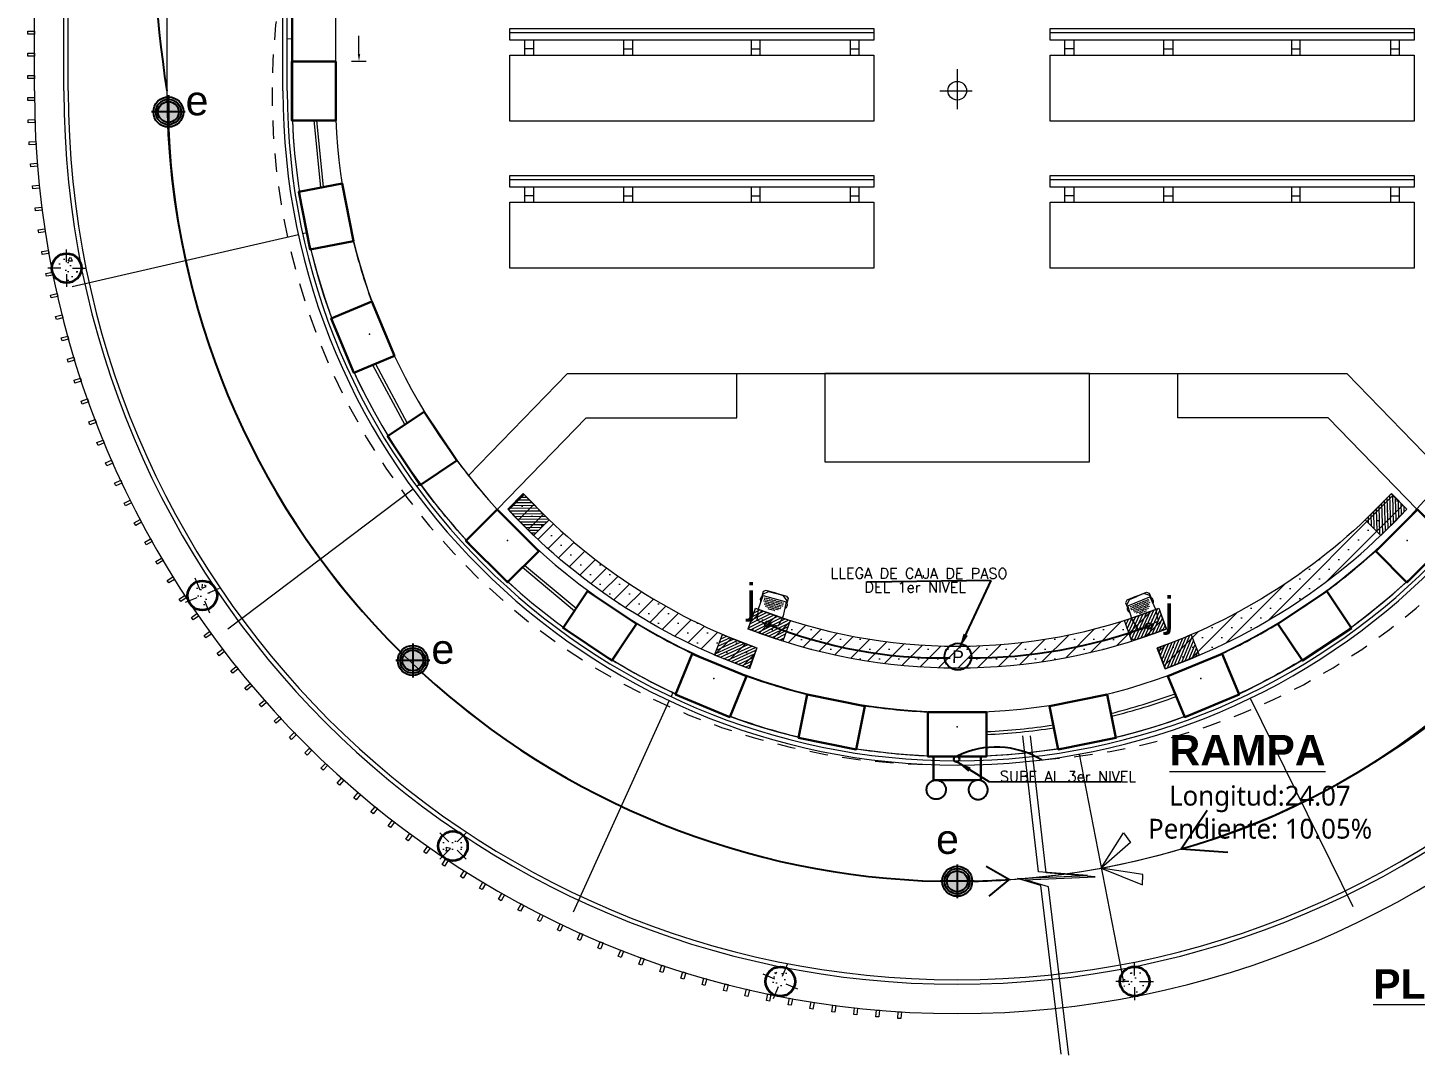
# Model space of a CAD drawing. Header units: metres. Extents: x 44.2 to 92, y 190.7 to 278.8.
# Drawn here: x 64.72 to 74.16, y 260.84 to 267.83 of the extents above; entities that cross this region are included whole.
import ezdxf
from ezdxf.enums import TextEntityAlignment as Align

# ---------------------------------------------------------------- set-up
doc = ezdxf.new("R2010")
doc.units = ezdxf.units.M
doc.set_wipeout_variables(frame=1)
doc.linetypes.add('CONTINUA', pattern=[0])
doc.linetypes.add('HIDDEN2', pattern=[0.1875, 0.125, -0.0625])
doc.layers.add('ALUMBRADO', color=1, linetype='Continuous')
doc.layers.add('CELOSIA', color=40, linetype='Continuous')
for name, color, linetype, lineweight in [('Artefactos', 1, 'Continuous', 9), ('corriente debil', 30, 'Continuous', 15), ('Cotas varias El', 253, 'Continuous', 13), ('Emergencia', 20, 'Continuous', 25), ('letras sr', 7, 'Continuous', 5), ('Structural - Bearing_Pen_No__20', 1, 'Continuous', 0), ('TOMACORRIENTE', 5, 'HIDDEN2', 30)]:
    doc.layers.add(name, color=color, linetype=linetype, lineweight=lineweight)
doc.layers.add('Structural - Bearing_Pen_No__169', color=7, linetype='Continuous', lineweight=13, true_color=0x68b353)
doc.layers.add('Structural - Bearing_Pen_No__28', color=7, linetype='Continuous', lineweight=35, true_color=0xa80f02)
doc.styles.add('01COTAS', font='romans.shx')
doc.styles.add('GENERATED_STYLE_3', font='romand.shx')
doc.styles.add('Santa Rosa 1 50', font='trebuc.ttf')
doc.styles.get("Standard").update_dxf_attribs({"font": 'arial.ttf'})
doc.dimstyles.new('DIM-50-PLANTA', dxfattribs={"dimscale": 0.05, "dimtxt": 2, "dimasz": 2, "dimexe": 2, "dimexo": 2, "dimgap": 1, "dimtad": 1, "dimdec": 0, "dimlfac": 1000, "dimdsep": 46, "dimtxsty": '01COTAS', "dimcen": 25, "dimclrd": 9, "dimclre": 9, "dimclrt": 7, "dimadec": 0, "dimazin": 0, "dimtfac": 1, "dimtdec": 0, "dimtmove": 2, "dimatfit": 3, "dimfxl": 1, "dimtolj": 1, "dimtzin": 0, "dimarcsym": 0})

# ---------------------------------------------------------------- blocks, each defined once
blk = doc.blocks.new('*U143')
at = {"color": 3, "lineweight": 30}
blk.add_lwpolyline([(0.1500000000000057, -0.1999999999999886), (-0.1500000000000057, -0.1999999999999886), (-0.1500000000000057, 0.2000000000000455), (0.1499999999999773, 0.2000000000000455), (0.1500000000000057, -0.1999999999999886)], dxfattribs=at)
blk = doc.blocks.new('*U144')
at = {"layer": 'Cotas varias El', "color": 0, "linetype": 'ByBlock', "lineweight": -2, "transparency": 16777216}
blk.add_blockref('*U143', (69.13947180904604, 267.4517154598344), dxfattribs=at)
for p, rotation in [((77.89540240128194, 267.4511886136441), 179.9520000000052), ((69.22385476420622, 266.5978717642719), 11.24699999999995), ((77.81091669482267, 266.5973550789446), 168.704999999999), ((69.47314997956914, 265.7768836796016), 22.49399999999986), ((77.56152268321283, 265.7763970005103), 157.4579999999991), ((69.87778227219853, 265.0202845470784), 33.74099999999988), ((77.15679934405496, 265.0198465670861), 146.2109999999992), ((70.42221011548216, 264.3571345919167), 44.98799999999987), ((76.61229170096846, 264.3567621334022), 134.9639999999992), ((71.08552257381521, 263.8129047487497), 56.23499999999976), ((75.94891375458975, 263.8126121174767), 123.7169999999993), ((71.84224247097828, 263.4084983481933), 67.48199999999966), ((75.19214519646938, 263.4082967838399), 112.4699999999994), ((72.66330494330634, 263.1594482405685), 78.72899999999957), ((74.37105275929167, 263.1593454850223), 101.2229999999994), ((73.51717379238814, 263.0753201944653), 89.97599999999949)]:
    blk.add_blockref('*U143', p, dxfattribs=dict(at, rotation=rotation))
blk = doc.blocks.new('CC 20')
at = {"layer": 'Structural - Bearing_Pen_No__169', "linetype": 'Continuous', "lineweight": 13, "true_color": 0x68b353}
h = blk.add_hatch(dxfattribs=at)
h.set_pattern_fill('STRUCTURAL_CONCRETE', color=85, scale=0.5, style=0, pattern_type=2)
h.set_pattern_definition([(0, (2785.243095673833, 1847.384106738051), (0, 0.3117691577510656), [0.0300000011921, -0.1500000059605]), (0, (2785.333095677409, 1847.539991310553), (0, 0.3117691577510656), [0.0300000011921, -0.1500000059605]), (60.00000000000014, (2785.243095673833, 1847.384106738051), (-0.2700000107289013, 0.1558845788755322), [0.0300000011921, -0.1500000059605]), (60.00000000000014, (2785.423095680985, 1847.384106738051), (-0.2700000107289013, 0.1558845788755322), [0.0300000011921, -0.1500000059605]), (120.0000000000003, (2785.273095675025, 1847.384106738051), (0.2700000107289002, 0.1558845788755341), [0.03000000119209997, -0.1500000059604998]), (120.0000000000003, (2785.453095682177, 1847.384106738051), (0.2700000107289002, 0.1558845788755341), [0.03000000119209997, -0.1500000059604998]), (0, (2785.243095673833, 1847.414106739243), (0, 0.0600000023842), [0, -0.0600000023842, 0, -0.0900000035763]), (44.99999999999999, (2785.273095675025, 1847.414106739243), (-0.04242640855707682, 0.04242640855707686), [0, -0.04500000178815, 0, -0.07500000298025])])
h.paths.add_polyline_path([(2788.202981145824, 1849.662965080386), (2788.302981145824, 1849.762965080386), (2788.202981063535, 1849.862965080385), (2788.10385682874, 1849.776169994727)])
at = {"layer": 'Structural - Bearing_Pen_No__20', "color": 1, "linetype": 'Continuous', "lineweight": 0}
for p, q in [((2788.202981063535, 1849.802965025247), (2788.202981063535, 1849.890465025246)), ((2788.162981200963, 1849.762964998097), (2788.075481200963, 1849.762964998097)), ((2788.202981063535, 1849.722965025246), (2788.202981063535, 1849.635465025247)), ((2788.242981200963, 1849.762964998097), (2788.330481200963, 1849.762964998097))]:
    blk.add_line(p, q, dxfattribs=at)
at = {"layer": 'Structural - Bearing_Pen_No__28', "color": 14, "linetype": 'Continuous', "lineweight": 35, "true_color": 0xa80f02}
blk.add_circle((2788.202981145824, 1849.762965080386), 0.1, dxfattribs=at)
blk = doc.blocks.new('*U145')
blk.add_blockref('CC 20', (-2788.202981200963, -1849.762965025247))
blk = doc.blocks.new('*U146')
at = {"layer": 'Cotas varias El', "color": 0, "linetype": 'ByBlock', "lineweight": -2, "transparency": 16777216}
blk.add_blockref('*U145', (67.45851528284284, 266.2461616002437), dxfattribs=at)
for p, rotation in [((68.38166971346018, 264.0193994227056), 22.5), ((70.08669819041573, 262.3154153292195), 45), ((72.31402558421462, 261.3936254513645), 67.49999999999996), ((74.72456148992408, 261.3943639419979), 89.99999999999991)]:
    blk.add_blockref('*U145', p, dxfattribs=dict(at, rotation=rotation))
blk = doc.blocks.new('*U161')
at = {"layer": 'CELOSIA', "linetype": 'Continuous', "lineweight": 5}
blk.add_lwpolyline([(0.02311068210171641, -0.009533958925487696), (-0.0224195818576689, -0.01106175163914713), (-0.02311068210171641, 0.009533958925487696), (0.0224195818576689, 0.01106175163914713)], close=True, dxfattribs=at)
blk = doc.blocks.new('*U162')
at = {"layer": 'Cotas varias El', "color": 0, "linetype": 'ByBlock', "lineweight": -2, "transparency": 16777216}
blk.add_blockref('*U161', (47.84981600904775, 267.1965604390824), dxfattribs=at)
for p, rotation in [((47.85651983784212, 267.0467421300379), 1.363763456892946), ((47.86678743076043, 266.8971258087988), 2.727526913785723), ((47.88061297104501, 266.747796235434), 4.091290370678813), ((47.8979886263034, 266.5988380075653), 5.455053827572192), ((47.91890455294549, 266.4503355124409), 6.818817284465766), ((47.94334890176013, 266.3023728791293), 8.182580741358699), ((47.97130782462784, 266.1550339308586), 9.54634419825214), ((48.00276548236603, 266.0084021375288), 10.91010765514593), ((48.03770405370215, 265.8625605684257), 12.27387111203962), ((48.07610374536973, 265.71759184516), 13.63763456893314), ((48.11794280332157, 265.5735780948611), 15.00139802582635), ((48.16319752505377, 265.4306009036507), 16.36516148271985), ((48.2118422730336, 265.2887412704233), 17.7289249396136), ((48.26384948922353, 265.1480795609582), 19.09268839650705), ((48.31918971069338, 265.0086954623919), 20.45645185340029), ((48.37783158631146, 264.8706679380736), 21.82021531029404), ((48.43974189450554, 264.7340751828309), 23.18397876718752), ((48.50488556208344, 264.5989945786719), 24.54774222408073), ((48.5732256841025, 264.4655026509463), 25.91150568097448), ((48.64472354477685, 264.3336750249932), 27.27526913786821), ((48.71933863941055, 264.2035863832974), 28.63903259476198), ((48.79702869734412, 264.0753104231811), 30.00279605165573), ((48.87774970590159, 263.9489198150533), 31.36655950854948), ((48.96145593532437, 263.8244861612401), 32.73032296544294), ((49.04809996467791, 263.7020799554218), 34.09408642233669), ((49.1376327087164, 263.5817705426961), 35.45784987923045), ((49.23000344569043, 263.4636260802938), 36.8216133361242), ((49.32515984608158, 263.347713498966), 38.18537679301794), ((49.423048002248, 263.2340984650673), 39.54914024991168), ((49.523612458964, 263.1228453433544), 40.91290370680544), ((49.62679624483621, 263.0140171605223), 42.27666716369919), ((49.73254090457895, 262.9076755694991), 43.64043062059293), ((49.84078653212998, 262.8038808145182), 45.00419407748669), ((49.9514718045883, 262.7026916969892), 46.36795753438043), ((50.06453401695455, 262.604165542186), 47.73172099127417), ((50.17990911765445, 262.5083581667708), 49.0954844481674), ((50.29753174482499, 262.4153238471733), 50.45924790506061), ((50.41733526334304, 262.3251152888423), 51.82301136195435), ((50.53925180257518, 262.237783596387), 53.1867748188481), ((50.66321229482757, 262.1533782446253), 54.55053827574131), ((50.78914651447384, 262.071947050556), 55.91430173263453), ((50.91698311773913, 261.9935361462694), 57.27806518952773), ((51.04664968311742, 261.9181899528123), 58.64182864642095), ((51.17807275239952, 261.8459511550238), 60.00559210331495), ((51.31117787228838, 261.7768606773526), 61.36935556020844), ((51.44588963657795, 261.7109576606732), 62.73311901710166), ((51.58213172887221, 261.6482794401118), 64.09688247399488), ((51.71982696581946, 261.5888615238953), 65.46064593088808), ((51.85889734083808, 261.5327375732357), 66.8244093877813), ((51.99926406830841, 261.4799393832598), 68.18817284467453), ((52.14084762820619, 261.4304968649973), 69.55193630156745), ((52.28356781115183, 261.3844380284356), 70.91569975846095), ((52.4273437638504, 261.3417889666513), 72.27946321535416), ((52.57209403489633, 261.3025738410288), 73.64322667224765), ((52.71773662091688, 261.2668148675717), 75.00699012914112), ((52.86418901302847, 261.2345323043176), 76.37075358603433), ((53.01136824357922, 261.2057444398613), 77.7345170429278), ((53.15919093315154, 261.1804675829944), 79.09828049982156), ((53.30757333779783, 261.1587160534656), 80.4620439567153), ((53.45643139648289, 261.1405021738685), 81.82580741360904), ((53.60568077870579, 261.125836262661), 83.18957087050254), ((53.75523693227446, 261.1147266283194), 84.55333432739575)]:
    blk.add_blockref('*U161', p, dxfattribs=dict(at, rotation=rotation))
blk = doc.blocks.new('A$Cbbd7e0fc')
at = {"linetype": 'ByBlock'}
for p, q in [((-1.237733178606319, 0.5500000000000682), (-1.237733178606319, 0.6300000000000523)), ((-1.237733178606319, 0.6300000000000523), (1.237733178606319, 0.6300000000000523)), ((1.237733178606319, 0.6000000000000796), (-1.237733178606319, 0.6000000000000796)), ((1.237733178606319, 0.6300000000000523), (1.237733178606319, 0.5500000000000682)), ((1.237733178606319, 0.5500000000000682), (-1.237733178606319, 0.5500000000000682)), ((-1.137733178606283, 0.4500000000000455), (-1.137733178606283, 0.5500000000000682)), ((-1.077733178606223, 0.4925000000000637), (-1.137733178606283, 0.4925000000000637)), ((-1.077733178606223, 0.5500000000000682), (-1.077733178606223, 0.4500000000000455)), ((-0.4637500000000472, 0.4500000000000455), (-0.4637500000000472, 0.5475000000000705)), ((-0.4037499999999881, 0.4900000000000659), (-0.4637500000000472, 0.4900000000000659)), ((-0.4037499999999881, 0.5475000000000705), (-0.4037499999999881, 0.4500000000000455)), ((0.4037499999999454, 0.5500000000000682), (0.4037499999999454, 0.4500000000000455)), ((0.4037499999999454, 0.4925000000000637), (0.4637500000000045, 0.4925000000000637)), ((0.4637500000000045, 0.4500000000000455), (0.4637500000000045, 0.5500000000000682)), ((1.077733178606181, 0.5500000000000682), (1.077733178606181, 0.4500000000000455)), ((1.077733178606181, 0.4925000000000637), (1.13773317860624, 0.4925000000000637)), ((1.13773317860624, 0.4500000000000455), (1.13773317860624, 0.5500000000000682)), ((-1.237733178606319, 0), (-1.237733178606319, 0.4500000000000455)), ((-1.237733178606319, 0.4500000000000455), (1.237733178606319, 0.4500000000000455)), ((1.237733178606319, 0.4500000000000455), (1.237733178606319, 0)), ((1.237733178606319, 0), (-1.237733178606319, 0))]:
    blk.add_line(p, q, dxfattribs=at)
blk = doc.blocks.new('LED PASILLO')
at = {"layer": 'ALUMBRADO'}
h = blk.add_hatch(color=202, dxfattribs=at)
h.dxf.hatch_style = 1
edge = h.paths.add_edge_path()
edge.add_line((0, 0.1375511748460667), (0, -0.1375511748460667))
edge.add_line((-0.1375511748460667, 0), (0.1375511748460667, 0))
edge = h.paths.add_edge_path()
edge.add_line((-4.547473508864641e-13, 0), (0, 0.0845485156110044))
edge.add_arc((0, 2.273736754432321e-13), 0.08454851561089072, 90, 180)
edge.add_line((-0.0845485156110044, 2.273736754432321e-13), (-4.547473508864641e-13, 0))
edge = h.paths.add_edge_path()
edge.add_line((0.08454851561077703, 0), (-4.547473508864641e-13, 0))
edge.add_line((-4.547473508864641e-13, 0), (0, -0.08454851561066334))
edge.add_arc((0, 2.273736754432321e-13), 0.08454851561089072, 270, 359.9999999998459)
at = {"layer": 'ALUMBRADO', "color": 202}
for points in [[(0, 0.1375511748460667), (0, -0.1375511748460667)], [(-0.1375511748460667, 0), (0.1375511748460667, 0)]]:
    blk.add_lwpolyline(points, dxfattribs=at)
for radius in [0.1222244454256497, 0.1028454190172301, 0.08454851561067347]:
    blk.add_circle((0, 0), radius, dxfattribs=at)
blk = doc.blocks.new('41')
at = {"layer": 'Artefactos', "color": 6, "lineweight": 20, "ltscale": 0.1}
for points in [[(125.8320630113758, 244.0004606562483), (125.8320561719415, 244.073305934289), (125.8446019433035, 244.0879889743425), (125.8784744138984, 244.0879565152066), (125.8824124216306, 244.0906158903503), (125.8903957844798, 244.0932245104543), (125.9023211041333, 244.0932256301211), (125.9106642405028, 244.0905674080525), (125.9154216103226, 244.086630481588), (125.915607131173, 244.0839364526783)], [(125.8773868363185, 244.0813044597045), (125.8773864369795, 244.0855577300151), (125.8618959581451, 244.0855562756159), (125.8342966324999, 244.053365154513), (125.8343015996771, 244.0004608664291)], [(125.870233650552, 243.9201176531864), (125.8702185630895, 244.080810825567), (125.966791608474, 244.0874612080647), (126.0438758132558, 244.0719746258542), (126.0500835539379, 244.0004811261706), (126.0438896124413, 243.9250026026427), (125.966807943041, 243.9134854052688), (125.870233650552, 243.9201176531864)], [(125.8320630113758, 244.0004606562483), (125.8320698508101, 243.9276153782076), (125.8446183791286, 243.9129346942548), (125.8784908430312, 243.9129735139544), (125.8824293500708, 243.9103148783358), (125.8904132026253, 243.9077077573917), (125.9023385222787, 243.9077088770585), (125.9106811593409, 243.9103686657523), (125.9154377898018, 243.9143064854851), (125.9156228047648, 243.9170005491844)], [(125.8774020163492, 243.9196253651141), (125.8774024156882, 243.9153720948036), (125.8619119368538, 243.9153706404044), (125.8343065668543, 243.9475565783451), (125.8343015996771, 244.0004608664291)]]:
    blk.add_lwpolyline(points, dxfattribs=at)
for centre in [(125.8824978733651, 244.0635547860277), (125.8824988945301, 244.0526785868164), (125.8824998995462, 244.0419743861006), (125.8825009047078, 244.0312686357945), (125.882501888483, 244.0207906673803), (125.89365972378, 244.0635558340125), (125.893660744945, 244.0526796348012), (125.8936617499611, 244.0419754340854), (125.8936627551227, 244.0312696837793), (125.8936637388979, 244.020791715365), (125.9045970237093, 244.0635568609143), (125.9045980448744, 244.0526806617029), (125.9045990498905, 244.0419764609872), (125.9046000550521, 244.0312707106811), (125.9046010388273, 244.0207927422668), (125.9155353457316, 244.0526816886048), (125.9155363507477, 244.041977487889), (125.9155373559093, 244.031271737583), (125.9155383396845, 244.0207937691686), (125.9262895518202, 244.0526826983159), (125.9262905568363, 244.0419784976001), (125.9262915619979, 244.0312727472941), (125.9262925457731, 244.0207947788797), (125.9372244026638, 244.0419795241776), (125.9372254078254, 244.0312737738715), (125.9372263916006, 244.0207958054572), (125.9480738723564, 244.0207968239259), (125.882502915031, 244.0098571351824), (125.882503941579, 243.9989236029845), (125.8825049465951, 243.9882194022688), (125.8825059374991, 243.9776655064799), (125.8825069401874, 243.9669860985135), (125.8825079593157, 243.9561315926389), (125.8825089541478, 243.9455358595349), (125.8825099644014, 243.934775875423), (125.8936647654459, 244.0098581831672), (125.8936657919939, 243.9989246509693), (125.89366679701, 243.9882204502536), (125.893667787914, 243.9776665544647), (125.8936687906024, 243.9669871464983), (125.8936698097306, 243.9561326406237), (125.8936708045627, 243.9455369075197), (125.8936718148163, 243.9347769234078), (125.8938307422638, 243.9346111377297), (125.9043776767154, 243.9345578941738), (125.9046020653753, 244.0098592100689), (125.9046030919233, 243.9989256778711), (125.9046040969394, 243.9882214771553), (125.9046050878434, 243.9776675813664), (125.9046060905317, 243.9669881734001), (125.9046071096599, 243.9561336675255), (125.904608104492, 243.9455379344215), (125.9046091147457, 243.9347779503095), (125.9155393662325, 244.0098602369708), (125.9155403927805, 243.9989267047729), (125.9155413977966, 243.9882225040571), (125.9155423887006, 243.9776686082683), (125.9155433913889, 243.9669892003019), (125.9155444105172, 243.9561346944273), (125.9155454053493, 243.9455389613233), (125.9262935723211, 244.0098612466819), (125.9262945988691, 243.998927714484), (125.9262956038852, 243.9882235137683), (125.9262965947892, 243.9776696179794), (125.9262975974775, 243.9669902100131), (125.9262986166058, 243.9561357041384), (125.9262996114379, 243.9455399710344), (125.9372274181486, 244.0098622732594), (125.9372284446966, 243.9989287410615), (125.9372294497127, 243.9882245403457), (125.9372304406167, 243.9776706445568), (125.9372314433051, 243.9669912365905), (125.9372324624333, 243.9561367307159), (125.9480748989044, 244.009863291728), (125.9480759254524, 243.9989297595301), (125.9480769304685, 243.9882255588144), (125.9480779213725, 243.9776716630255)]:
    blk.add_circle(centre, 0.001211118073335838, dxfattribs=at)
blk = doc.blocks.new('Emergencia')
blk.add_lwpolyline([(7.654042494670958e-18, 0), (7.654042494670958e-18, 0)])
at = {"layer": 'Emergencia', "color": 5, "lineweight": 30}
for points in [[(0.25, -0.2500000000000001), (0.25, -3.061616997868383e-17), (-0.25, 3.061616997868383e-17), (-0.2500000000000001, -0.25)], [(-0.25, -0.2220945124298852), (-0.2500000000000001, -0.25), (0.25, -0.2500000000000001), (0.25, -0.2220945124298853)]]:
    blk.add_lwpolyline(points, dxfattribs=at)
at = {"color": 1, "lineweight": 5}
for points in [[(-0.17121192004030447, -0.26293566140956587), (-0.16443001779796892, -0.2671074986562719), (-0.15799634047480132, -0.2717985774382751), (-0.15195055383091388, -0.27697997569494215), (-0.14632993215139414, -0.2826197483830311), (-0.14116912843794283, -0.288683124428505), (-0.13649996076159462, -0.2951327211017666), (-0.13235121609373013, -0.3019287744946165), (-0.12874847282482424, -0.30902938467797075), (-0.12571394306516356, -0.31639077402885646), (-0.12326633569979989, -0.32396755713401526), (-0.12142074104205272, -0.3317130206060675), (-0.12018853779670959, -0.33957941108708023), (-0.11957732290652719, -0.3475182296638975), (-0.11959086471455309, -0.3554805308800684), (-0.12022907973103766, -0.3634172245008613), (-0.12148803314817629, -0.37127937817088547), (-0.12335996309950781, -0.379018519098334), (-0.12583332851440238, -0.38658693290586366), (-0.1288928802725997, -0.39393795780559787), (-0.13251975522010634, -0.401026272284566), (-0.13669159246681253, -0.4078081745269015), (-0.14138267124881573, -0.41424185185006906), (-0.14656406950548287, -0.42028763849395656), (-0.15220384219357183, -0.4259082601734762), (-0.15826721823904588, -0.4310690638869275), (-0.16471681491230744, -0.4357382315632756), (-0.17151286830515738, -0.4398869762311401), (-0.1786134784885117, -0.44348971950004584), (-0.18597486783939746, -0.4465242492597065), (-0.19355165094455618, -0.44897185662507005), (-0.20129711441660847, -0.4508174512828172), (-0.20916350489762114, -0.45204965452816026), (-0.2171023234744385, -0.45266086941834255), (-0.2250646246906094, -0.4526473276103166), (-0.23300131831140225, -0.452009112593832), (-0.24086347198142646, -0.45075015917669325), (-0.248602612908875, -0.44887822922536175), (-0.25617102671640457, -0.44640486381046707), (-0.2635220516161388, -0.4433453120522697), (-0.2706103660951069, -0.43971843710476305), (-0.2773922683374424, -0.4355465998580567), (-0.28382594566060987, -0.43085552107605346), (-0.2898717323044973, -0.42567412281938627), (-0.2954923539840169, -0.4200343501312973), (-0.3006531576974681, -0.4139709740858232), (-0.3053223253738162, -0.4075213774125616), (-0.3094710700416807, -0.40072532401971156), (-0.3130738133105863, -0.3936247138363573), (-0.31610834307024693, -0.3862633244854714), (-0.31855595043561047, -0.3786865413803127), (-0.3204015450933575, -0.3709410779082604), (-0.32163374833870045, -0.36307468742724774), (-0.3222449632288827, -0.35513586885043036), (-0.32223142142085676, -0.34717356763425944), (-0.321593206404372, -0.33923687401346664), (-0.3203342529872332, -0.3313747203434424), (-0.31846232303590155, -0.3236355794159939), (-0.3159889576210068, -0.3160671656084644), (-0.31292940586280943, -0.3087161407087302), (-0.30930253091530274, -0.30162782622976203), (-0.30513069366859635, -0.29484592398742665), (-0.30043961488659304, -0.2884122466642592), (-0.29525821662992585, -0.28236646002037186), (-0.2896184439418367, -0.27674583834085226), (-0.2835550678963626, -0.2715850346274011), (-0.277105471223101, -0.26691586695105307), (-0.2703094178302509, -0.26276712228318877), (-0.2632088076468966, -0.2591643790142831), (-0.2558474182960107, -0.25612984925462257), (-0.24827063519085193, -0.2536822418892591), (-0.2405251717187996, -0.2518366472315121), (-0.23265878123778694, -0.2506044439861692), (-0.22471996266096955, -0.249993229095987), (-0.21675766144479866, -0.25000677090401313), (-0.2088209678240058, -0.2506449859204979), (-0.2009588141539816, -0.2519039393376368), (-0.1932196732265331, -0.25377586928896845), (-0.18565125941900357, -0.25624923470386324), (-0.17830023451926946, -0.25930878646206074)], [(0.17121192004030433, -0.26293566140956587), (0.16443001779796879, -0.2671074986562719), (0.15799634047480116, -0.2717985774382751), (0.15195055383091371, -0.27697997569494215), (0.14632993215139398, -0.2826197483830311), (0.14116912843794263, -0.288683124428505), (0.13649996076159446, -0.2951327211017666), (0.13235121609372993, -0.3019287744946165), (0.12874847282482405, -0.30902938467797075), (0.12571394306516337, -0.31639077402885646), (0.12326633569979967, -0.32396755713401526), (0.1214207410420525, -0.3317130206060675), (0.12018853779670936, -0.33957941108708023), (0.11957732290652696, -0.3475182296638975), (0.11959086471455285, -0.3554805308800684), (0.12022907973103743, -0.3634172245008613), (0.12148803314817605, -0.37127937817088547), (0.12335996309950756, -0.379018519098334), (0.12583332851440215, -0.38658693290586366), (0.12889288027259946, -0.39393795780559787), (0.13251975522010606, -0.401026272284566), (0.13669159246681226, -0.4078081745269015), (0.14138267124881546, -0.41424185185006906), (0.1465640695054826, -0.42028763849395656), (0.15220384219357155, -0.4259082601734762), (0.15826721823904558, -0.4310690638869275), (0.16471681491230716, -0.4357382315632756), (0.17151286830515708, -0.4398869762311401), (0.17861347848851142, -0.44348971950004584), (0.18597486783939718, -0.4465242492597065), (0.19355165094455587, -0.44897185662507005), (0.20129711441660816, -0.4508174512828172), (0.20916350489762084, -0.45204965452816026), (0.2171023234744382, -0.4526608694183426), (0.2250646246906091, -0.4526473276103167), (0.23300131831140194, -0.45200911259383203), (0.24086347198142616, -0.4507501591766933), (0.2486026129088747, -0.4488782292253618), (0.25617102671640424, -0.4464048638104671), (0.26352205161613845, -0.44334531205226974), (0.2706103660951066, -0.4397184371047631), (0.2773922683374421, -0.43554659985805677), (0.2838259456606096, -0.4308555210760535), (0.289871732304497, -0.4256741228193863), (0.29549235398401663, -0.42003435013129736), (0.30065315769746787, -0.41397097408582323), (0.30532232537381593, -0.40752137741256167), (0.3094710700416804, -0.4007253240197116), (0.3130738133105861, -0.39362471383635733), (0.31610834307024666, -0.38626332448547146), (0.3185559504356102, -0.37868654138031277), (0.3204015450933572, -0.3709410779082605), (0.32163374833870023, -0.3630746874272478), (0.32224496322888246, -0.35513586885043047), (0.3222314214208565, -0.34717356763425955), (0.3215932064043717, -0.3392368740134667), (0.320334252987233, -0.3313747203434425), (0.31846232303590133, -0.32363557941599397), (0.3159889576210066, -0.31606716560846443), (0.3129294058628092, -0.30871614070873027), (0.3093025309153025, -0.3016278262297621), (0.30513069366859613, -0.2948459239874267), (0.3004396148865929, -0.28841224666425924), (0.29525821662992563, -0.2823664600203719), (0.2896184439418365, -0.2767458383408523), (0.2835550678963624, -0.27158503462740113), (0.2771054712231008, -0.2669158669510531), (0.27030941783025075, -0.2627671222831888), (0.26320880764689636, -0.25916437901428313), (0.2558474182960105, -0.2561298492546226), (0.24827063519085177, -0.25368224188925914), (0.24052517171879945, -0.25183664723151217), (0.23265878123778677, -0.25060444398616927), (0.22471996266096939, -0.24999322909598704), (0.21675766144479852, -0.2500067709040132), (0.20882096782400567, -0.2506449859204979), (0.20095881415398142, -0.2519039393376368), (0.19321967322653294, -0.25377586928896845), (0.1856512594190034, -0.25624923470386324), (0.1783002345192693, -0.25930878646206074)]]:
    blk.add_wipeout(points, dxfattribs=at).dxf.layer = 'Emergencia'
at = {"layer": 'Emergencia', "color": 30, "true_color": 0xf26722}
for points in [[(-0.1712119200403044, -0.2629356614095658), (-0.1644300177979689, -0.2671074986562719), (-0.1579963404748013, -0.2717985774382751), (-0.1519505538309138, -0.2769799756949421), (-0.1463299321513941, -0.2826197483830311), (-0.1411691284379427, -0.2886831244285051), (-0.1364999607615946, -0.2951327211017666), (-0.13235121609373, -0.3019287744946165), (-0.1287484728248242, -0.3090293846779708), (-0.1257139430651635, -0.3163907740288565), (-0.1232663356997998, -0.3239675571340153), (-0.1214207410420527, -0.3317130206060675), (-0.1201885377967095, -0.3395794110870802), (-0.1195773229065271, -0.3475182296638975), (-0.119590864714553, -0.3554805308800684), (-0.1202290797310376, -0.3634172245008613), (-0.1214880331481762, -0.3712793781708855), (-0.1233599630995078, -0.3790185190983341), (-0.1258333285144023, -0.3865869329058637), (-0.1288928802725997, -0.3939379578055979), (-0.1325197552201063, -0.4010262722845661), (-0.1366915924668125, -0.4078081745269015), (-0.1413826712488157, -0.4142418518500691), (-0.1465640695054828, -0.4202876384939566), (-0.1522038421935718, -0.4259082601734762), (-0.1582672182390458, -0.4310690638869275), (-0.1647168149123074, -0.4357382315632756), (-0.1715128683051573, -0.4398869762311401), (-0.1786134784885116, -0.4434897195000459), (-0.1859748678393974, -0.4465242492597065), (-0.1935516509445561, -0.4489718566250701), (-0.2012971144166084, -0.4508174512828172), (-0.2091635048976211, -0.4520496545281603), (-0.2171023234744384, -0.4526608694183426), (-0.2250646246906093, -0.4526473276103167), (-0.2330013183114022, -0.452009112593832), (-0.2408634719814264, -0.4507501591766933), (-0.248602612908875, -0.4488782292253617), (-0.2561710267164045, -0.4464048638104671), (-0.2635220516161387, -0.4433453120522696), (-0.2706103660951069, -0.439718437104763), (-0.2773922683374424, -0.4355465998580567), (-0.2838259456606099, -0.4308555210760535), (-0.2898717323044972, -0.4256741228193863), (-0.2954923539840169, -0.4200343501312973), (-0.3006531576974681, -0.4139709740858232), (-0.3053223253738162, -0.4075213774125616), (-0.3094710700416806, -0.4007253240197116), (-0.3130738133105863, -0.3936247138363573), (-0.3161083430702469, -0.3862633244854714), (-0.3185559504356104, -0.3786865413803127), (-0.3204015450933574, -0.3709410779082604), (-0.3216337483387005, -0.3630746874272477), (-0.3222449632288827, -0.3551358688504303), (-0.3222314214208566, -0.3471735676342594), (-0.321593206404372, -0.3392368740134666), (-0.3203342529872332, -0.3313747203434423), (-0.3184623230359016, -0.3236355794159939), (-0.3159889576210068, -0.3160671656084643), (-0.3129294058628094, -0.3087161407087302), (-0.3093025309153026, -0.301627826229762), (-0.3051306936685963, -0.2948459239874266), (-0.300439614886593, -0.2884122466642591), (-0.2952582166299257, -0.2823664600203718), (-0.2896184439418367, -0.2767458383408523), (-0.2835550678963626, -0.271585034627401), (-0.2771054712231009, -0.266915866951053), (-0.2703094178302509, -0.2627671222831887), (-0.2632088076468965, -0.259164379014283), (-0.2558474182960107, -0.2561298492546225), (-0.2482706351908519, -0.253682241889259), (-0.2405251717187996, -0.2518366472315121), (-0.2326587812377869, -0.2506044439861692), (-0.2247199626609695, -0.249993229095987), (-0.2167576614447986, -0.2500067709040131), (-0.2088209678240057, -0.2506449859204979), (-0.2009588141539815, -0.2519039393376367), (-0.193219673226533, -0.2537758692889684), (-0.1856512594190035, -0.2562492347038632), (-0.1783002345192694, -0.2593087864620607)], [(0.1712119200403044, -0.2629356614095659), (0.1644300177979688, -0.267107498656272), (0.1579963404748012, -0.2717985774382751), (0.1519505538309137, -0.2769799756949422), (0.146329932151394, -0.2826197483830312), (0.1411691284379427, -0.2886831244285051), (0.1364999607615945, -0.2951327211017666), (0.13235121609373, -0.3019287744946166), (0.1287484728248241, -0.3090293846779708), (0.1257139430651634, -0.3163907740288566), (0.1232663356997996, -0.3239675571340153), (0.1214207410420525, -0.3317130206060676), (0.1201885377967093, -0.3395794110870802), (0.1195773229065269, -0.3475182296638976), (0.1195908647145528, -0.3554805308800685), (0.1202290797310374, -0.3634172245008613), (0.121488033148176, -0.3712793781708856), (0.1233599630995075, -0.3790185190983341), (0.1258333285144022, -0.3865869329058637), (0.1288928802725995, -0.3939379578055979), (0.1325197552201061, -0.4010262722845661), (0.1366915924668123, -0.4078081745269016), (0.1413826712488155, -0.4142418518500692), (0.1465640695054826, -0.4202876384939566), (0.1522038421935716, -0.4259082601734763), (0.1582672182390456, -0.4310690638869276), (0.1647168149123072, -0.4357382315632757), (0.1715128683051571, -0.4398869762311401), (0.1786134784885114, -0.443489719500046), (0.1859748678393972, -0.4465242492597066), (0.1935516509445559, -0.4489718566250702), (0.2012971144166082, -0.4508174512828173), (0.2091635048976209, -0.4520496545281604), (0.2171023234744383, -0.4526608694183427), (0.2250646246906091, -0.4526473276103168), (0.233001318311402, -0.4520091125938322), (0.2408634719814262, -0.4507501591766934), (0.2486026129088748, -0.4488782292253619), (0.2561710267164043, -0.4464048638104673), (0.2635220516161385, -0.4433453120522698), (0.2706103660951066, -0.4397184371047632), (0.2773922683374421, -0.4355465998580569), (0.2838259456606096, -0.4308555210760537), (0.289871732304497, -0.4256741228193865), (0.2954923539840166, -0.4200343501312975), (0.3006531576974679, -0.4139709740858234), (0.3053223253738159, -0.4075213774125618), (0.3094710700416803, -0.4007253240197118), (0.3130738133105861, -0.3936247138363575), (0.3161083430702467, -0.3862633244854716), (0.3185559504356102, -0.3786865413803129), (0.3204015450933572, -0.3709410779082606), (0.3216337483387002, -0.3630746874272479), (0.3222449632288825, -0.3551358688504305), (0.3222314214208564, -0.3471735676342597), (0.3215932064043718, -0.3392368740134668), (0.320334252987233, -0.3313747203434426), (0.3184623230359013, -0.3236355794159941), (0.3159889576210066, -0.3160671656084645), (0.3129294058628092, -0.3087161407087304), (0.3093025309153024, -0.3016278262297623), (0.3051306936685961, -0.2948459239874268), (0.3004396148865928, -0.2884122466642594), (0.2952582166299255, -0.282366460020372), (0.2896184439418365, -0.2767458383408525), (0.2835550678963624, -0.2715850346274012), (0.2771054712231006, -0.2669158669510532), (0.2703094178302507, -0.2627671222831889), (0.2632088076468963, -0.2591643790142832), (0.2558474182960105, -0.2561298492546227), (0.2482706351908518, -0.2536822418892592), (0.2405251717187995, -0.2518366472315123), (0.2326587812377868, -0.2506044439861694), (0.2247199626609694, -0.2499932290959871), (0.2167576614447985, -0.2500067709040131), (0.2088209678240057, -0.250644985920498), (0.2009588141539815, -0.2519039393376368), (0.193219673226533, -0.2537758692889686), (0.1856512594190035, -0.2562492347038632), (0.1783002345192693, -0.2593087864620608)]]:
    blk.add_lwpolyline(points, close=True, dxfattribs=at)

msp = doc.modelspace()

# ---------------------------------------------------------------- hatches: boundary and pattern name
at = {"layer": 'Cotas varias El'}
h = msp.add_hatch(dxfattribs=at)
h.set_pattern_fill('SACNCR', color=256)
h.set_pattern_definition([(45, (-70.99707584992123, 322.4486011860024), (-0.06629126073623884, 0.06629126073623884), []), (45, (-70.93078458892123, 322.4486011860024), (-0.06629126073623884, 0.06629126073623884), [0, -0.09375])])
edge = h.paths.add_edge_path()
edge.add_line((69.62740110211729, 263.471602621926), (69.67818713856232, 263.6127554512648))
edge.add_arc((71.03816357295466, 267.3984189090542), 4.022534489316988, 222.8249549441155, 250.2394848689152, ccw=False)
edge.add_line((68.08790054724692, 264.6640575948006), (67.98321609388597, 264.5563546483759))
edge.add_arc((71.03827499050095, 267.3985400620121), 4.172697303576272, 222.9326854748703, 250.2376028266227)
h = msp.add_hatch(dxfattribs=at)
h.set_pattern_fill('ANSI31', color=256, scale=0.15, angle=135.5000000001066)
h.set_pattern_definition([(180.5000000001064, (-82.89922809559857, 495.0988690742423), (0.0001636225406294304, -0.01874928605745291), [])])
h.paths.add_polyline_path([(68.26543097733426, 264.4831784257328), (68.15844340996114, 264.3780420360877), (67.98321609388597, 264.5563546483759), (68.09020366125888, 264.661491038021)])
h = msp.add_hatch(dxfattribs=at)
h.set_pattern_fill('SACNCR', color=256)
h.set_pattern_definition([(45, (-66.8332827755109, 321.4904582344432), (-0.06629126073623884, 0.06629126073623884), []), (45, (-66.76699151451089, 321.4904582344432), (-0.06629126073623884, 0.06629126073623884), [0, -0.09375])])
edge = h.paths.add_edge_path()
edge.add_line((74.09973158135011, 264.5563546483759), (73.99504712798915, 264.6640575948006))
edge.add_arc((71.04114758264856, 267.4027308078162), 4.028132754968772, 289.7912405795081, 317.16522303602767, ccw=False)
edge.add_line((72.40504946176011, 263.6125296052666), (72.45583857282264, 263.4713897235978))
edge.add_arc((71.04114758264843, 267.4027308078163), 4.178132754968945, 289.7912405795092, 317.0581651830359)
h = msp.add_hatch(dxfattribs=at)
h.set_pattern_fill('ANSI31', color=256, scale=0.15, angle=226.5000000001066)
h.set_pattern_definition([(271.5000000001064, (-153.9496356787403, 109.4950563108347), (0.01874357484329079, 0.0004908177808075346), [])])
h.paths.add_polyline_path([(73.99274401397693, 264.6614910380209), (74.09973158135014, 264.5563546483759), (73.92450426527552, 264.3780420360872), (73.81751669790222, 264.483178425732)])
h = msp.add_hatch(dxfattribs=at)
h.set_pattern_fill('SACNCR', color=256)
h.set_pattern_definition([(45, (-69.42827667951667, 321.7423308938497), (-0.06629126073623884, 0.06629126073623884), []), (45, (-69.36198541851667, 321.7423308938497), (-0.06629126073623884, 0.06629126073623884), [0, -0.09375])])
edge = h.paths.add_edge_path()
edge.add_line((72.46497368965828, 263.7414736667155), (72.41418793952238, 263.8826684913573))
edge.add_arc((71.04180009258748, 267.4027308078162), 3.778132754968896, 248.6948512152755, 291.299617081693, ccw=False)
edge.add_line((69.66907240259522, 263.8828010069114), (69.61924823281291, 263.7413176082192))
edge.add_arc((71.04191020722106, 267.4021435187802), 3.927545472793641, 248.7629894126417, 291.2432947446474)
h = msp.add_hatch(dxfattribs=at)
h.set_pattern_fill('ANSI31', color=256, scale=0.15, angle=161.6000000000944)
h.set_pattern_definition([(206.6000000000942, (-167.3020297604877, 404.3957557053334), (0.008395482897004624, -0.0167653919407243), [])])
h.paths.add_polyline_path([(69.90487806708236, 263.7997607239409), (69.8550538972998, 263.6582773252487), (69.61924823281291, 263.7413176082192), (69.66907240259522, 263.8828010069114)])
h = msp.add_hatch(dxfattribs=at)
h.set_pattern_fill('ANSI31', color=256, scale=0.1499999999999999, angle=200.4400000000901)
h.set_pattern_definition([(245.4400000000899, (-200.5208095875232, 224.6291584465637), (0.01705362199249331, -0.007793361080891141), [])])
h.paths.add_polyline_path([(72.41418793952238, 263.8826684913573), (72.46411087120089, 263.7412199109734), (72.2283632372279, 263.6580150248423), (72.17844030554923, 263.7994636052262)])
h = msp.add_hatch(dxfattribs=at)
h.set_pattern_fill('ANSI31', color=256, scale=0.15, angle=159.5000000000944)
h.set_pattern_definition([(204.5000000000942, (-162.2175574301003, 412.8061741171887), (0.007775498299832668, -0.01706177382892236), [])])
h.paths.add_polyline_path([(69.67808207702048, 263.6124634471053), (69.62310689301182, 263.4729008119079), (69.3905025010163, 263.5645261185886), (69.44547768502471, 263.704088753786)])
h = msp.add_hatch(dxfattribs=at)
h.set_pattern_fill('ANSI31', color=256, scale=0.15, angle=202.5000000001048)
h.set_pattern_definition([(247.5000000001047, (-198.7141325706952, 214.6635043727917), (0.01732274123459978, -0.007175314356813681), [])])
h.paths.add_polyline_path([(72.6334677808092, 263.7025776654765), (72.68844296481794, 263.5630150302791), (72.45583857282264, 263.4713897235978), (72.40086338881378, 263.610952358795)])

# ---------------------------------------------------------------- linework, layer by layer
at = {"color": 7, "ltscale": 0.0005}
msp.add_circle((71.04648517962305, 263.5527591675025), 0.09132719158457095, dxfattribs=at)
at = {"layer": 'ALUMBRADO', "linetype": 'CONTINUA', "lineweight": 25}
for p, q in [((72.56592317425387, 262.2459850213343), (72.7418013703742, 262.5096666670695)), ((72.56592317425387, 262.2459850213343), (72.88229384689701, 262.2245276909144)), ((71.23918555168632, 262.128226228137), (71.39727529586993, 262.0371964741834)), ((71.2596435087296, 261.9238138566624), (71.39904893763064, 262.0398555688866))]:
    msp.add_line(p, q, dxfattribs=at)
for centre in [(69.75191662633978, 263.7743311685273), (72.34471655786757, 263.7623352805741)]:
    msp.add_circle(centre, 0.01905661715530277, dxfattribs=at)
for centre, radius, start, end in [((76.08553536979478, 268.948869076901), 10.53593187117151, 171.0977695608074, 188.4349898251369), ((71.01551744117154, 267.3843221943114), 5.346110549937346, 182.5810598258164, 225.2781340747417), ((70.93254351449652, 266.6886100603624), 3.144344336810738, 247.9462436854964, 271.0963442767962), ((71.13567085264859, 267.0135526030314), 3.468746977678657, 269.7399879899713, 290.3988980304006), ((71.22066812625303, 266.9942416144701), 4.935144559020552, 285.8182520886452, 316.2329467623373), ((70.77381807579938, 272.3116099292374), 10.29331194274473, 272.1312036054249, 273.472482441325)]:
    msp.add_arc(centre, radius, start, end, dxfattribs=at)
at = {"layer": 'Cotas varias El'}
for p, q in [((64.7635367397118, 267.4033833878818), (64.7635367397118, 273.5076241123451)), ((64.96353673971204, 267.4033833878818), (64.96346586750336, 273.4575221475934)), ((64.99353673971204, 267.4033833878818), (64.99346571548719, 273.4275221376589)), ((66.45357133325142, 267.4033833878818), (66.45357133325142, 271.8076241123451)), ((66.48357133325142, 267.4033833878818), (66.48357133325142, 271.8076241123451)), ((66.51357133325143, 267.4033833878818), (66.51357133325143, 271.8076241123451)), ((66.8135713332514, 267.4033833878817), (66.8135713332514, 271.607624112345)), ((66.51357133325143, 267.7544530530832), (66.48357133325142, 267.7565588527117)), ((66.97146408727313, 267.6533833878819), (66.97146408727313, 267.7775981804684)), ((66.92146408727314, 267.6033833878819), (67.02146408727313, 267.6033833878819)), ((71.0415367397118, 267.5486008281095), (71.0415367397118, 267.278408713856)), ((70.92281638135792, 267.4033833878818), (71.14270207314733, 267.4033833878818)), ((66.66357133325144, 267.2018129730548), (66.70894649482129, 266.7441283762851)), ((66.68347437797343, 267.2037799023353), (66.72884953954328, 266.7460953055656)), ((65.01936525998156, 266.0712881332061), (66.55897903114231, 266.4255782128998)), ((66.58821685930565, 266.4323063109878), (66.61745471284559, 266.4390344149155)), ((67.06448235015132, 265.5383526497918), (67.2824386389786, 265.13111254406)), ((67.08305133012921, 265.5460418950677), (67.29914910613927, 265.1422743248625)), ((69.54133614844471, 265.1785615518753), (69.54133614844471, 265.4785615518753)), ((72.54133614844471, 265.1785615518753), (72.54133614844471, 265.4785615518753)), ((67.34000983840146, 264.6926408383664), (66.0789228086459, 263.740562040002)), ((67.38790058995237, 264.728796764257), (67.36395519721107, 264.710718788503)), ((68.08382357058954, 264.1619049537581), (68.43776747261086, 263.8657988554863)), ((68.0980241565147, 264.1760995926011), (68.44894706908495, 263.8825208253391)), ((69.61827302083964, 263.7416110861108), (69.66907240259522, 263.8828010069114)), ((72.41418793952238, 263.8826684913573), (72.46497368965828, 263.7414736667155)), ((69.10680183864665, 263.3095744542965), (69.09441040557564, 263.282249116179)), ((73.03499169931365, 263.2711244542092), (73.73338870102725, 261.853813109594)), ((69.08201899246544, 263.2549238220786), (68.42942527592531, 261.8158373293648)), ((71.8700069820233, 262.8908382492175), (72.17323563974676, 261.3401289107093))]:
    msp.add_line(p, q, dxfattribs=at)
for points in [[(65.66357133325135, 271.9076241123451), (65.66357133325137, 267.4033833878818, 0.4689683036608708), (72.02162583053997, 262.1154785771723)], [(68.07788203581414, 264.3877810616946, 0.1966554651191744), (71.04153673971227, 263.175250632913, 0.4142135623730639), (75.26966949468057, 267.4033833878818), (75.26966949468058, 270.6076241123451)], [(70.64127788379935, 262.0403334383336, 0.4362047068770661), (76.41950214617223, 267.4033833878818), (76.42039549524374, 270.069758277014)], [(72.02162583053997, 262.1154785771723, 0.3614997648456574), (76.41950214617223, 267.4033833878818), (76.42039549524374, 270.069758277014)], [(69.62729981268652, 263.4713211018324, -0.1195512575346778), (67.98321609388597, 264.5563546483759), (68.08790054724692, 264.6640575948006, 0.1200250884653077), (69.67808207702048, 263.6124634471053), (69.62729981268652, 263.4713211018324)], [(69.66907240259522, 263.8828010069114, 0.1880698195850186), (72.41418793952238, 263.8826684913573)], [(72.46497368965828, 263.7414736667155, -0.1875464617077503), (69.61827302083964, 263.7416110861108)]]:
    msp.add_lwpolyline(points, format="xyb", dxfattribs=at)
for points in [[(75.5695021461722, 271.9076241123452), (66.51357133383064, 271.9076241456809), (66.51808931739787, 267.2011603929891, 0.9562246679308478), (75.56495512166899, 267.2005118426277), (75.5695021461722, 271.9076241123452)], [(66.78640402246118, 265.8553794212573), (67.05965379966274, 265.968529662196, -0.02544510034151163), (66.93449514742389, 266.3804433497636), (66.64441053142777, 266.3227577216478, 0.02698935931816205)], [(67.39160087488352, 264.7237492888412), (67.63741720517987, 264.8881960873046, 0.02544510034151163), (67.9105265295886, 264.5554065574861), (67.70149459934174, 264.3461641902036, -0.02698935931816205)], [(72.45583857282264, 263.4713897235978, 0.1195389567683872), (74.09973158135011, 264.5563546483759), (73.99504712798915, 264.6640575948006, -0.1200127863223944), (72.40504946176011, 263.6125296052666)], [(74.09830199204845, 264.0624112237883), (73.88945945113562, 264.2718228062528, -0.02544510034151163), (73.55645406722442, 263.9989767168142), (73.7204502502043, 263.7528426718373, 0.02698935931816205)], [(69.12688139443887, 263.3001449557507), (69.24011724387083, 263.573359267544, -0.02544510034151163), (68.86037081550663, 263.7761651461086), (68.69601437131317, 263.5302715199595, 0.02698935931816205)], [(72.95606628079722, 263.3001449557507), (72.84283043136526, 263.573359267544, 0.02544510034151163), (73.22257685972946, 263.7761651461086), (73.38693330392292, 263.5302715199595, -0.02698935931816205)], [(69.49511398225648, 263.1474824742648), (69.6084075107781, 263.4206728733647, 0.02544510034151163), (70.02025550348243, 263.2952982142779), (69.96241775129165, 263.005243890831, -0.02698935931816205)], [(70.84210330458983, 262.8790363708151), (70.84219596854761, 263.1747869569153, -0.02544510034151163), (70.41374997147199, 263.2168773575499), (70.35597345748425, 262.9268108297324, 0.02698935931816205)]]:
    msp.add_lwpolyline(points, format="xyb", close=True, dxfattribs=at)
for points in [[(66.51383468612721, 267.6011603929891), (66.81357133325145, 267.6011603929891), (66.81357133325145, 268.0518129730548), (66.51383468612721, 268.0518129730548)], [(64.7635360928762, 267.7870172822526), (64.71798020317149, 267.7870172822526), (64.71798020317149, 267.807624584677), (64.7635360928762, 267.807624584677)], [(64.76353609289598, 267.6370172826462), (64.71798020319127, 267.6370172826462), (64.71798020319127, 267.6576245850706), (64.76353609289598, 267.6576245850706)], [(64.76353609289598, 267.4870172826462), (64.71798020319127, 267.4870172826462), (64.71798020319127, 267.5076245850706), (64.76353609289598, 267.5076245850706)], [(64.76353609289598, 267.3370172826462), (64.71798020319127, 267.3370172826462), (64.71798020319127, 267.3576245850706), (64.76353609289598, 267.3576245850706)], [(70.14153673971174, 265.4785615518753), (70.14153673971174, 264.8785615518752), (71.94153673971182, 264.8785615518752), (71.94153673971182, 265.4785615518753)], [(68.26543097733426, 264.4831784257328), (68.15844340996114, 264.3780420360877), (67.98321609388597, 264.5563546483759), (68.09020366125888, 264.661491038021)], [(73.99274401397693, 264.6614910380209), (74.09973158135014, 264.5563546483759), (73.92450426527552, 264.3780420360872), (73.81751669790222, 264.483178425732)], [(69.90487806708236, 263.7997607239409), (69.8550538972998, 263.6582773252487), (69.61924823281291, 263.7413176082192), (69.66907240259522, 263.8828010069114)], [(72.41418793952238, 263.8826684913573), (72.46411087120089, 263.7412199109734), (72.2283632372279, 263.6580150248423), (72.17844030554923, 263.7994636052262)], [(69.67808207702048, 263.6124634471053), (69.62310689301182, 263.4729008119079), (69.3905025010163, 263.5645261185886), (69.44547768502471, 263.704088753786)], [(72.6334677808092, 263.7025776654765), (72.68844296481794, 263.5630150302791), (72.45583857282264, 263.4713897235978), (72.40086338881378, 263.610952358795)]]:
    msp.add_lwpolyline(points, close=True, dxfattribs=at)
for points in [[(67.71628656619455, 264.7848135022588), (68.39059156670922, 265.4785615518753)], [(68.39059156670922, 265.4785615518753), (73.69208073018021, 265.4785615518753)], [(74.3663857306949, 264.7848135022588), (73.69208073018021, 265.4785615518753)], [(67.9111228259288, 264.5548435199514), (68.51736047671568, 265.1785615518753)], [(68.51736047671568, 265.1785615518753), (69.54133614844471, 265.1785615518753)], [(73.56531182017375, 265.1785615518753), (72.54133614844471, 265.1785615518753)], [(74.17154947096066, 264.5548435199514), (73.56531182017375, 265.1785615518753)], [(71.74781133508719, 260.8503757735054), (71.61008953069387, 261.9957455174838), (71.45145073826875, 262.0440235973186), (71.92789619410208, 262.0645907474275), (71.59531822931632, 262.0907683516837), (71.4885794208897, 263.0157698987927)], [(71.80012065805415, 260.8420454275381), (71.66239885366082, 261.9874151715165), (71.50376006123571, 262.0356932513512), (71.98020551706902, 262.0562604014606), (71.64762755228327, 262.0824380057159), (71.54004297132911, 263.0147690415846)], [(72.02162358934262, 262.115478308321), (72.30294192670642, 262.0018800315377), (72.30431103247638, 262.0713548907507), (72.02162358934262, 262.115478308321), (72.17317405500171, 262.3555272339346), (72.22070529961954, 262.2892065616687), (72.02162358934262, 262.115478308321)]]:
    msp.add_lwpolyline(points, dxfattribs=at)
msp.add_circle((71.0415367397118, 267.4033833878818), 0.0634453461522107, dxfattribs=at)
for centre, radius, start, end in [((71.0415367397118, 267.4033833878818), 6.278, 180, 0), ((71.0415367397118, 267.4033833878818), 6.077999999999761, 180, 0), ((71.0415367397118, 267.4033833878818), 6.04799999999976, 180, 0), ((71.0415367397118, 267.4033833878818), 4.587965406460392, 180, 0), ((71.0415367397118, 267.4033833878818), 4.55796540646039, 180, 0), ((71.0415367397118, 267.4033833878818), 4.527965406460388, 270.0000000000032, 0), ((71.04153673971179, 267.4033833878817), 4.527965406460374, 182.5514664938155, 270.0000000000035), ((71.04153673971186, 267.4033833878818), 4.232516622810645, 182.6573022699199, 222.3601683094535), ((71.04180009258755, 267.3672703438739), 4.32796540646013, 283.9839256274866, 290.0217656682183), ((71.04180009258755, 267.3672703438739), 4.348060806499435, 283.9839256274866, 290.0217656682183), ((71.04180009258755, 267.3672703438739), 4.32796540646013, 272.6454560391376, 278.6866280693709), ((71.04180009258755, 267.3672703438739), 4.348060806499435, 272.6454560391376, 278.6866280693709)]:
    msp.add_arc(centre, radius, start, end, dxfattribs=at)
for p in [(67.04301808326616, 265.7471427309802), (67.98120305206287, 264.3430497002328), (74.10187042736072, 264.3430497002328), (69.38529608281017, 263.4048647314361), (72.69777739661342, 263.4048647314361), (71.0415367397118, 263.0754179814214)]:
    msp.add_point(p, dxfattribs=at)
msp.add_solid([(66.9631307539398, 267.6533833878819), (66.97979742060647, 267.6533833878819), (66.97146408727313, 267.6033833878819)], dxfattribs=at)
at = {"layer": 'TOMACORRIENTE', "color": 10, "lineweight": 20}
msp.add_arc((71.31475487867614, 267.2560110607614), 4.414895751455068, 273.8856091771909, 10.88440847820753, dxfattribs=at)

# ---------------------------------------------------------------- block references
at = {"layer": 'Cotas varias El'}
for name, p in [('A$Cbbd7e0fc', (69.23643988169005, 267.1959112209048)), ('A$Cbbd7e0fc', (72.91190623890267, 267.1959112209048)), ('*U144', (-2.475637122918826, -0.05055506684533384)), ('*U162', (16.89435097188966, 9.751322033935139e-05)), ('A$Cbbd7e0fc', (69.23643988169005, 266.1959112209048)), ('A$Cbbd7e0fc', (72.91190623890267, 266.1959112209048)), ('*U146', (-2.475900475794603, -0.04990248677967202))]:
    msp.add_blockref(name, p, dxfattribs=at)
at = {"layer": 'Cotas varias El', "xscale": 0.8365500000000002, "yscale": 0.8365500000000002, "zscale": 0.8365500000000002, "rotation": 270}
for p in [(65.67483046275936, 267.2586405293797), (67.337706531663, 263.5275426112462), (71.0415367397113, 262.0254179814214)]:
    msp.add_blockref('LED PASILLO', p, dxfattribs=at)
at = {"layer": 'Cotas varias El'}
for p, rotation in [((-131.8408804459793, 450.2822466099806), 254.54665051434), ((-201.2014117953472, 288.2035712706806), 292.2149751667765)]:
    msp.add_blockref('41', p, dxfattribs=dict(at, rotation=rotation))

# ---------------------------------------------------------------- texts
at = {"color": 7}
msp.add_attdef('P', text='P', height=0.08552363311084257, rotation=358.965730284263, dxfattribs=at).set_placement((71.04648517962305, 263.5527591675025), align=Align.MIDDLE_CENTER)
at = {"layer": 'ALUMBRADO', "color": 102, "lineweight": 25}
for s, p in [('e', (65.79185929385321, 267.2359114934538)), ('j', (69.60900213885803, 263.851378904979)), ('j', (72.45165124395264, 263.7617312413439)), ('e', (67.4640463307542, 263.5048135753203)), ('e', (70.89762736652199, 262.2115695722672))]:
    msp.add_text(s, height=0.2, dxfattribs=at).set_placement(p)
at = {"layer": 'corriente debil', "style": 'GENERATED_STYLE_3'}
for s, p in [('LLEGA DE CAJA DE PASO', (70.17936491760933, 264.0848983381945)), ('DEL 1er NIVEL', (70.41004202140404, 263.989994125346)), ('SUBE AL 3er NIVEL', (71.33191083097884, 262.7031088465538))]:
    msp.add_text(s, height=0.07203563752397697, rotation=359.9205840104085, dxfattribs=at).set_placement(p)
at = {"layer": 'Cotas varias El', "insert": (71.89669667679492, 263.0206336337674), "char_height": 0.2166463414632738, "attachment_point": 1, "style": 'Santa Rosa 1 50'}
msp.add_mtext_dynamic_manual_height_columns('\\pi0.58906;{\\fSwis721 Ex BT|b1|i0|c0|p34;\\H0.95694x;\\LRAMPA \\P\\pi0.58624;\\fTrebuchet MS|b0|i0|c0|p34;\\H0.65x;\\lLongitud:24.07\\P\\pi0.44359;Pendiente: 10.05%}', width=2.401981001258968, gutter_width=0.5182926829264923, heights=[0], dxfattribs=at)
at = {"layer": 'letras sr', "insert": (72.9576158095909, 261.4273628098807), "char_height": 0.2090000000000119, "attachment_point": 1, "style": 'Santa Rosa 1 50'}
msp.add_mtext_dynamic_manual_height_columns('\\pi0.91383;{\\fSwis721 Ex BT|b1|i0|c0|p34;\\H0.95694x;\\LPLANTA SEGUNDO NIVEL - }', width=6.174119482169072, gutter_width=0.5000000000000284, heights=[0.7785240173960264], dxfattribs=at)

# ---------------------------------------------------------------- leaders
msp.add_leader([(71.0563179013574, 263.6115967811747), (71.2726579064411, 264.0716868895948), (70.42912882192654, 264.0607476152563)], dimstyle='DIM-50-PLANTA', override={"dimgap": 1, "dimtad": 0})

# ---------------------------------------------------------------- next in the draw order: block references
at = {"layer": 'Emergencia', "lineweight": 25, "xscale": 0.6452139160277665, "yscale": 0.6452139160277665, "zscale": 0.6452139160277665, "rotation": 359.8699543871863}
msp.add_blockref('Emergencia', (71.0417303065687, 262.8747650663107), dxfattribs=at)

# ---------------------------------------------------------------- next in the draw order: linework, layer by layer
at = {"layer": 'ALUMBRADO', "linetype": 'CONTINUA', "lineweight": 25}
msp.add_circle((71.03713059218776, 262.8556940832338), 0.01905661715530277, dxfattribs=at)
for centre, radius, start, end in [((71.04717093245853, 267.4127094408935), 5.388643465077558, 227.3990591081955, 268.7164989385015), ((71.30594380308571, 262.3505609518417), 0.5878416175816565, 58.40411994038151, 116.7658351598512)]:
    msp.add_arc(centre, radius, start, end, dxfattribs=at)
at = {"layer": 'TOMACORRIENTE', "color": 10, "lineweight": 20}
msp.add_arc((70.94076798734136, 267.3789253254874), 4.561074065584514, 170.9480752168506, 269.2403613008719, dxfattribs=at)

# ---------------------------------------------------------------- next in the draw order: leaders
msp.add_leader([(71.04075099785274, 262.8369845316565), (71.25641997836024, 262.7033183001921), (72.1552689945043, 262.7008243927827)], dimstyle='DIM-50-PLANTA', override={"dimgap": 1, "dimtad": 0})

doc.saveas('drawing.dxf')
